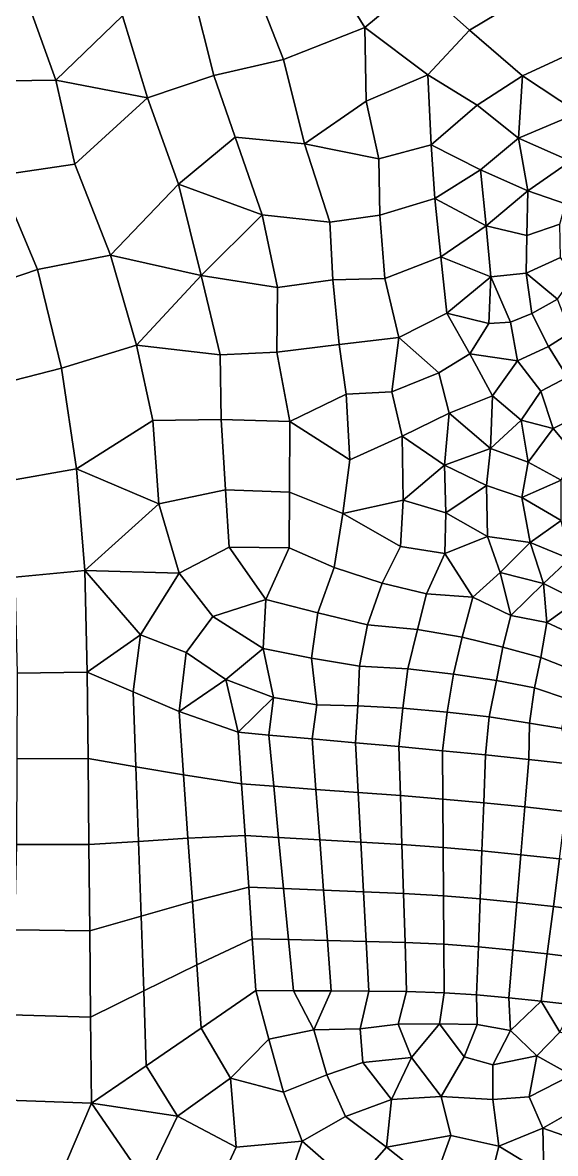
# Model space of a CAD drawing. Extents: x 391089 to 406232, y 6461839 to 6471033.
# Drawn here: x 401975.3 to 402151.9, y 6469594.2 to 6469968.6 of the extents above; entities that cross this region are included whole.
import ezdxf

# ---------------------------------------------------------------- set-up
doc = ezdxf.new("R2010")
doc.units = 0
doc.layers.add('MESH_ELEMS', color=18, linetype='CONTINUOUS')
doc.layers.add('MESH_NODES', color=18, linetype='CONTINUOUS')

msp = doc.modelspace()

# ---------------------------------------------------------------- linework, layer by layer
at = {"layer": 'MESH_ELEMS', "color": 178}
for points in [[(402088.687, 6469966.96, 1.489), (402106.145, 6469981.56, 0.582), (402092.886, 6469997.3, 1.251), (402076.02, 6469987.62, 1.273)], [(402008.459, 6469970.86, 1.356), (401997.814, 6469993.78, 1.485), (401975.412, 6469980.01, 1.504), (401986.308, 6469949.52, 1.577)], [(402173.344, 6469976.98, 2.755), (402160.209, 6469995.69, 2.31), (402146.639, 6469980.02, 1.697), (402162.932, 6469961.12, 1.798)], [(402128.196, 6469992.84, 0.893), (402106.145, 6469981.56, 0.582), (402123.377, 6469966.05, 0.361), (402146.639, 6469980.02, 1.697)], [(402076.02, 6469987.62, 1.273), (402053.029, 6469978.61, 1.173), (402061.825, 6469956.38, 1.295), (402088.687, 6469966.96, 1.489)], [(401975.412, 6469980.01, 1.504), (401943.532, 6469981.02, 0.297), (401954.282, 6469949.06, 0.318), (401986.308, 6469949.52, 1.577)], [(402008.459, 6469970.86, 1.356), (402016.73, 6469943.68, 1.473), (402038.639, 6469951.1, 1.321), (402031.735, 6469978.72, 1.465)], [(402053.029, 6469978.61, 1.173), (402031.735, 6469978.72, 1.465), (402038.639, 6469951.1, 1.321), (402061.825, 6469956.38, 1.295)], [(402109.549, 6469951.28, 1.356), (402123.377, 6469966.05, 0.361), (402106.145, 6469981.56, 0.582), (402088.687, 6469966.96, 1.489)], [(402140.975, 6469950.93, 0.488), (402162.932, 6469961.12, 1.798), (402146.639, 6469980.02, 1.697), (402123.377, 6469966.05, 0.361)], [(401986.308, 6469949.52, 1.577), (402016.73, 6469943.68, 1.473), (402008.459, 6469970.86, 1.356), (401986.308, 6469949.52, 1.577)], [(402089.164, 6469942.54, 1.291), (402088.687, 6469966.96, 1.489), (402061.825, 6469956.38, 1.295), (402068.785, 6469928.42, 1.443)], [(402109.549, 6469951.28, 1.356), (402088.687, 6469966.96, 1.489), (402089.164, 6469942.54, 1.291), (402109.549, 6469951.28, 1.356)], [(402126.002, 6469941.25, 1.2), (402140.975, 6469950.93, 0.488), (402123.377, 6469966.05, 0.361), (402109.549, 6469951.28, 1.356)], [(402140.975, 6469950.93, 0.488), (402159.473, 6469938.65, 1.167), (402162.932, 6469961.12, 1.798), (402140.975, 6469950.93, 0.488)], [(402045.722, 6469930.69, 1.446), (402068.785, 6469928.42, 1.443), (402061.825, 6469956.38, 1.295), (402038.639, 6469951.1, 1.321)], [(401986.308, 6469949.52, 1.577), (401954.282, 6469949.06, 0.318), (401967.16, 6469917.9, 0.318), (401992.581, 6469921.67, 1.53)], [(401992.581, 6469921.67, 1.53), (402016.73, 6469943.68, 1.473), (401986.308, 6469949.52, 1.577), (401992.581, 6469921.67, 1.53)], [(402045.722, 6469930.69, 1.446), (402038.639, 6469951.1, 1.321), (402016.73, 6469943.68, 1.473), (402026.988, 6469915.09, 1.517)], [(402110.663, 6469928.08, 1.279), (402109.549, 6469951.28, 1.356), (402089.164, 6469942.54, 1.291), (402093.418, 6469923.49, 1.372)], [(402126.002, 6469941.25, 1.2), (402109.549, 6469951.28, 1.356), (402110.663, 6469928.08, 1.279), (402126.002, 6469941.25, 1.2)], [(402126.002, 6469941.25, 1.2), (402139.648, 6469930.25, 0.995), (402140.975, 6469950.93, 0.488), (402126.002, 6469941.25, 1.2)], [(402140.975, 6469950.93, 0.488), (402139.648, 6469930.25, 0.995), (402159.473, 6469938.65, 1.167), (402140.975, 6469950.93, 0.488)], [(402026.988, 6469915.09, 1.517), (402016.73, 6469943.68, 1.473), (401992.581, 6469921.67, 1.53), (402004.479, 6469891.6, 1.286)], [(402089.164, 6469942.54, 1.291), (402068.785, 6469928.42, 1.443), (402093.418, 6469923.49, 1.372), (402089.164, 6469942.54, 1.291)], [(402127.083, 6469919.87, 1.159), (402139.648, 6469930.25, 0.995), (402126.002, 6469941.25, 1.2), (402110.663, 6469928.08, 1.279)], [(402139.648, 6469930.25, 0.995), (402156.849, 6469922.64, 0.546), (402159.473, 6469938.65, 1.167), (402139.648, 6469930.25, 0.995)], [(402045.722, 6469930.69, 1.446), (402026.988, 6469915.09, 1.517), (402054.654, 6469904.89, 1.396), (402045.722, 6469930.69, 1.446)], [(402054.654, 6469904.89, 1.396), (402077.149, 6469902.47, 1.295), (402068.785, 6469928.42, 1.443), (402045.722, 6469930.69, 1.446)], [(402139.648, 6469930.25, 0.995), (402127.083, 6469919.87, 1.159), (402142.733, 6469912.83, 1.091), (402139.648, 6469930.25, 0.995)], [(402139.648, 6469930.25, 0.995), (402142.733, 6469912.83, 1.091), (402156.849, 6469922.64, 0.546), (402139.648, 6469930.25, 0.995)], [(402077.149, 6469902.47, 1.295), (402093.688, 6469904.77, 1.286), (402093.418, 6469923.49, 1.372), (402068.785, 6469928.42, 1.443)], [(402093.418, 6469923.49, 1.372), (402093.688, 6469904.77, 1.286), (402111.884, 6469910.33, 1.413), (402110.663, 6469928.08, 1.279)], [(402110.663, 6469928.08, 1.279), (402111.884, 6469910.33, 1.413), (402127.083, 6469919.87, 1.159), (402110.663, 6469928.08, 1.279)], [(402155.239, 6469908.52, 1.254), (402156.849, 6469922.64, 0.546), (402142.733, 6469912.83, 1.091), (402155.239, 6469908.52, 1.254)], [(401992.581, 6469921.67, 1.53), (401967.16, 6469917.9, 0.318), (401980.305, 6469886.84, 0.268), (402004.479, 6469891.6, 1.286)], [(402127.083, 6469919.87, 1.159), (402111.884, 6469910.33, 1.413), (402128.933, 6469901.23, 1.243), (402127.083, 6469919.87, 1.159)], [(402128.933, 6469901.23, 1.243), (402142.733, 6469912.83, 1.091), (402127.083, 6469919.87, 1.159), (402128.933, 6469901.23, 1.243)], [(401967.16, 6469917.9, 0.318), (401944.835, 6469908.42, 0.058), (401956.847, 6469878.93, 0.018), (401980.305, 6469886.84, 0.268)], [(402034.503, 6469884.85, 1.395), (402026.988, 6469915.09, 1.517), (402004.479, 6469891.6, 1.286), (402034.503, 6469884.85, 1.395)], [(402034.503, 6469884.85, 1.395), (402054.654, 6469904.89, 1.396), (402026.988, 6469915.09, 1.517), (402034.503, 6469884.85, 1.395)], [(402128.933, 6469901.23, 1.243), (402142.363, 6469898.06, 1.127), (402142.733, 6469912.83, 1.091), (402128.933, 6469901.23, 1.243)], [(402153.349, 6469901.84, 1.242), (402155.239, 6469908.52, 1.254), (402142.733, 6469912.83, 1.091), (402142.363, 6469898.06, 1.127)], [(402113.961, 6469891.06, 1.255), (402111.884, 6469910.33, 1.413), (402093.688, 6469904.77, 1.286), (402095.396, 6469883.8, 1.292)], [(402128.933, 6469901.23, 1.243), (402111.884, 6469910.33, 1.413), (402113.961, 6469891.06, 1.255), (402128.933, 6469901.23, 1.243)], [(402054.654, 6469904.89, 1.396), (402034.503, 6469884.85, 1.395), (402059.781, 6469880.86, 1.567), (402054.654, 6469904.89, 1.396)], [(402077.149, 6469902.47, 1.295), (402054.654, 6469904.89, 1.396), (402059.781, 6469880.86, 1.567), (402078.13, 6469883.37, 1.421)], [(402093.688, 6469904.77, 1.286), (402077.149, 6469902.47, 1.295), (402078.13, 6469883.37, 1.421), (402095.396, 6469883.8, 1.292)], [(402130.438, 6469884.37, 1.455), (402128.933, 6469901.23, 1.243), (402113.961, 6469891.06, 1.255), (402130.438, 6469884.37, 1.455)], [(402142.363, 6469898.06, 1.127), (402128.933, 6469901.23, 1.243), (402130.438, 6469884.37, 1.455), (402142.231, 6469885.65, 1.32)], [(402153.587, 6469890.76, 1.52), (402153.349, 6469901.84, 1.242), (402142.363, 6469898.06, 1.127), (402142.231, 6469885.65, 1.32)], [(402004.479, 6469891.6, 1.286), (401980.305, 6469886.84, 0.268), (401988.232, 6469854.14, 0.251), (402013.055, 6469861.76, 1.177)], [(402034.503, 6469884.85, 1.395), (402004.479, 6469891.6, 1.286), (402013.055, 6469861.76, 1.177), (402034.503, 6469884.85, 1.395)], [(402095.396, 6469883.8, 1.292), (402099.977, 6469864.3, 1.288), (402115.875, 6469872.41, 1.263), (402113.961, 6469891.06, 1.255)], [(402113.961, 6469891.06, 1.255), (402115.875, 6469872.41, 1.263), (402130.438, 6469884.37, 1.455), (402113.961, 6469891.06, 1.255)], [(402152.534, 6469876.97, 1.554), (402158.009, 6469884.62, 1.883), (402153.587, 6469890.76, 1.52), (402142.231, 6469885.65, 1.32)], [(401980.305, 6469886.84, 0.268), (401956.847, 6469878.93, 0.018), (401964.409, 6469848.05, -0.007), (401988.232, 6469854.14, 0.251)], [(402013.055, 6469861.76, 1.177), (402040.759, 6469858.53, 1.207), (402034.503, 6469884.85, 1.395), (402013.055, 6469861.76, 1.177)], [(402040.759, 6469858.53, 1.207), (402059.518, 6469859.49, 1.582), (402059.781, 6469880.86, 1.567), (402034.503, 6469884.85, 1.395)], [(402130.438, 6469884.37, 1.455), (402136.987, 6469869.34, 1.376), (402144.112, 6469872.26, 1.372), (402142.231, 6469885.65, 1.32)], [(402152.534, 6469876.97, 1.554), (402142.231, 6469885.65, 1.32), (402144.112, 6469872.26, 1.372), (402152.534, 6469876.97, 1.554)], [(402059.781, 6469880.86, 1.567), (402059.518, 6469859.49, 1.582), (402080.208, 6469861.99, 1.487), (402078.13, 6469883.37, 1.421)], [(402095.396, 6469883.8, 1.292), (402078.13, 6469883.37, 1.421), (402080.208, 6469861.99, 1.487), (402099.977, 6469864.3, 1.288)], [(402130.438, 6469884.37, 1.455), (402115.875, 6469872.41, 1.263), (402129.796, 6469868.9, 1.31), (402130.438, 6469884.37, 1.455)], [(402130.438, 6469884.37, 1.455), (402129.796, 6469868.9, 1.31), (402136.987, 6469869.34, 1.376), (402130.438, 6469884.37, 1.455)], [(402156.865, 6469865.98, 1.576), (402152.534, 6469876.97, 1.554), (402144.112, 6469872.26, 1.372), (402149.609, 6469861.29, 1.4)], [(402113.284, 6469852.58, 1.28), (402123.47, 6469858.93, 1.297), (402115.875, 6469872.41, 1.263), (402099.977, 6469864.3, 1.288)], [(402129.796, 6469868.9, 1.31), (402115.875, 6469872.41, 1.263), (402123.47, 6469858.93, 1.297), (402129.796, 6469868.9, 1.31)], [(402139.272, 6469856.57, 1.307), (402149.609, 6469861.29, 1.4), (402144.112, 6469872.26, 1.372), (402136.987, 6469869.34, 1.376)], [(402136.987, 6469869.34, 1.376), (402129.796, 6469868.9, 1.31), (402123.47, 6469858.93, 1.297), (402139.272, 6469856.57, 1.307)], [(402097.722, 6469846.32, 1.342), (402099.977, 6469864.3, 1.288), (402080.208, 6469861.99, 1.487), (402082.594, 6469845.55, 1.487)], [(402099.977, 6469864.3, 1.288), (402097.722, 6469846.32, 1.342), (402113.284, 6469852.58, 1.28), (402099.977, 6469864.3, 1.288)], [(402155.846, 6469851.2, 1.196), (402163.791, 6469857.67, 1.335), (402156.865, 6469865.98, 1.576), (402149.609, 6469861.29, 1.4)], [(402018.526, 6469836.83, 1.408), (402013.055, 6469861.76, 1.177), (401988.232, 6469854.14, 0.251), (401993.203, 6469820.8, 0.24)], [(402040.759, 6469858.53, 1.207), (402013.055, 6469861.76, 1.177), (402018.526, 6469836.83, 1.408), (402041.127, 6469837.15, 1.377)], [(402059.518, 6469859.49, 1.582), (402040.759, 6469858.53, 1.207), (402041.127, 6469837.15, 1.377), (402063.835, 6469836.52, 1.308)], [(402082.594, 6469845.55, 1.487), (402080.208, 6469861.99, 1.487), (402059.518, 6469859.49, 1.582), (402063.835, 6469836.52, 1.308)], [(402113.284, 6469852.58, 1.28), (402116.714, 6469839.28, 1.327), (402131.024, 6469844.99, 1.239), (402123.47, 6469858.93, 1.297)], [(402131.024, 6469844.99, 1.239), (402139.272, 6469856.57, 1.307), (402123.47, 6469858.93, 1.297), (402131.024, 6469844.99, 1.239)], [(402149.609, 6469861.29, 1.4), (402139.272, 6469856.57, 1.307), (402147.009, 6469846.51, 1.2), (402155.846, 6469851.2, 1.196)], [(402131.024, 6469844.99, 1.239), (402140.569, 6469836.92, 1.208), (402147.009, 6469846.51, 1.2), (402139.272, 6469856.57, 1.307)], [(401988.232, 6469854.14, 0.251), (401964.409, 6469848.05, -0.007), (401969.465, 6469816.61, -0.081), (401993.203, 6469820.8, 0.24)], [(402097.722, 6469846.32, 1.342), (402101.11, 6469831.65, 1.312), (402116.714, 6469839.28, 1.327), (402113.284, 6469852.58, 1.28)], [(402160.174, 6469838.71, 1.138), (402155.846, 6469851.2, 1.196), (402147.009, 6469846.51, 1.2), (402151.12, 6469834.2, 1.189)], [(402083.729, 6469823.76, 1.38), (402082.594, 6469845.55, 1.487), (402063.835, 6469836.52, 1.308), (402083.729, 6469823.76, 1.38)], [(402082.594, 6469845.55, 1.487), (402083.729, 6469823.76, 1.38), (402101.11, 6469831.65, 1.312), (402097.722, 6469846.32, 1.342)], [(402116.714, 6469839.28, 1.327), (402130.415, 6469827.55, 1.225), (402131.024, 6469844.99, 1.239), (402116.714, 6469839.28, 1.327)], [(402140.569, 6469836.92, 1.208), (402131.024, 6469844.99, 1.239), (402130.415, 6469827.55, 1.225), (402140.569, 6469836.92, 1.208)], [(402140.569, 6469836.92, 1.208), (402151.12, 6469834.2, 1.189), (402147.009, 6469846.51, 1.2), (402140.569, 6469836.92, 1.208)], [(401993.203, 6469820.8, 0.24), (402020.441, 6469809.19, 1.5), (402018.526, 6469836.83, 1.408), (401993.203, 6469820.8, 0.24)], [(402042.591, 6469813.85, 1.347), (402041.127, 6469837.15, 1.377), (402018.526, 6469836.83, 1.408), (402020.441, 6469809.19, 1.5)], [(402063.835, 6469836.52, 1.308), (402041.127, 6469837.15, 1.377), (402042.591, 6469813.85, 1.347), (402063.736, 6469813.1, 1.308)], [(402063.736, 6469813.1, 1.308), (402081.46, 6469806.08, 1.368), (402083.729, 6469823.76, 1.38), (402063.835, 6469836.52, 1.308)], [(402116.714, 6469839.28, 1.327), (402101.11, 6469831.65, 1.312), (402115.146, 6469821.99, 1.31), (402116.714, 6469839.28, 1.327)], [(402115.146, 6469821.99, 1.31), (402130.415, 6469827.55, 1.225), (402116.714, 6469839.28, 1.327), (402115.146, 6469821.99, 1.31)], [(402130.415, 6469827.55, 1.225), (402142.845, 6469823.08, 1.22), (402140.569, 6469836.92, 1.208), (402130.415, 6469827.55, 1.225)], [(402142.845, 6469823.08, 1.22), (402151.12, 6469834.2, 1.189), (402140.569, 6469836.92, 1.208), (402142.845, 6469823.08, 1.22)], [(402157.893, 6469826.08, 1.172), (402160.174, 6469838.71, 1.138), (402151.12, 6469834.2, 1.189), (402157.893, 6469826.08, 1.172)], [(402142.845, 6469823.08, 1.22), (402153.805, 6469817.1, 1.17), (402157.893, 6469826.08, 1.172), (402151.12, 6469834.2, 1.189)], [(402101.383, 6469810.5, 1.324), (402101.11, 6469831.65, 1.312), (402083.729, 6469823.76, 1.38), (402081.46, 6469806.08, 1.368)], [(402101.11, 6469831.65, 1.312), (402101.383, 6469810.5, 1.324), (402115.146, 6469821.99, 1.31), (402101.11, 6469831.65, 1.312)], [(402115.146, 6469821.99, 1.31), (402129.079, 6469815.36, 1.28), (402130.415, 6469827.55, 1.225), (402115.146, 6469821.99, 1.31)], [(402129.079, 6469815.36, 1.28), (402140.799, 6469811.37, 1.176), (402142.845, 6469823.08, 1.22), (402130.415, 6469827.55, 1.225)], [(402101.383, 6469810.5, 1.324), (402115.581, 6469806.21, 1.387), (402115.146, 6469821.99, 1.31), (402101.383, 6469810.5, 1.324)], [(402129.079, 6469815.36, 1.28), (402115.146, 6469821.99, 1.31), (402115.581, 6469806.21, 1.387), (402129.079, 6469815.36, 1.28)], [(402140.799, 6469811.37, 1.176), (402153.805, 6469817.1, 1.17), (402142.845, 6469823.08, 1.22), (402140.799, 6469811.37, 1.176)], [(401993.203, 6469820.8, 0.24), (401969.465, 6469816.61, -0.081), (401972.708, 6469784.97, -0.093), (401995.936, 6469787.2, 0.235)], [(402020.441, 6469809.19, 1.5), (401993.203, 6469820.8, 0.24), (401995.936, 6469787.2, 0.235), (402020.441, 6469809.19, 1.5)], [(402043.824, 6469794.85, 1.326), (402042.591, 6469813.85, 1.347), (402020.441, 6469809.19, 1.5), (402027.213, 6469786.26, 1.097)], [(402063.642, 6469794.71, 1.318), (402063.736, 6469813.1, 1.308), (402042.591, 6469813.85, 1.347), (402043.824, 6469794.85, 1.326)], [(402129.079, 6469815.36, 1.28), (402115.581, 6469806.21, 1.387), (402129.332, 6469798.45, 1.314), (402129.079, 6469815.36, 1.28)], [(402140.799, 6469811.37, 1.176), (402129.079, 6469815.36, 1.28), (402129.332, 6469798.45, 1.314), (402143.476, 6469796.46, 1.223)], [(402153.733, 6469803.75, 1.187), (402153.805, 6469817.1, 1.17), (402140.799, 6469811.37, 1.176), (402153.733, 6469803.75, 1.187)], [(402081.46, 6469806.08, 1.368), (402063.736, 6469813.1, 1.308), (402063.642, 6469794.71, 1.318), (402078.572, 6469788.13, 1.326)], [(402081.46, 6469806.08, 1.368), (402100.585, 6469795.13, 1.319), (402101.383, 6469810.5, 1.324), (402081.46, 6469806.08, 1.368)], [(402115.581, 6469806.21, 1.387), (402101.383, 6469810.5, 1.324), (402100.585, 6469795.13, 1.319), (402115.241, 6469792.8, 1.321)], [(402153.733, 6469803.75, 1.187), (402140.799, 6469811.37, 1.176), (402143.476, 6469796.46, 1.223), (402153.733, 6469803.75, 1.187)], [(402020.441, 6469809.19, 1.5), (401995.936, 6469787.2, 0.235), (402027.213, 6469786.26, 1.097), (402020.441, 6469809.19, 1.5)], [(402115.241, 6469792.8, 1.321), (402129.332, 6469798.45, 1.314), (402115.581, 6469806.21, 1.387), (402115.241, 6469792.8, 1.321)], [(402094.522, 6469782.97, 1.353), (402100.585, 6469795.13, 1.319), (402081.46, 6469806.08, 1.368), (402078.572, 6469788.13, 1.326)], [(402153.733, 6469803.75, 1.187), (402143.476, 6469796.46, 1.223), (402156.607, 6469791.02, 1.186), (402153.733, 6469803.75, 1.187)], [(402100.585, 6469795.13, 1.319), (402094.522, 6469782.97, 1.353), (402109.195, 6469779.44, 1.311), (402115.241, 6469792.8, 1.321)], [(402115.241, 6469792.8, 1.321), (402124.485, 6469778.34, 1.174), (402133.519, 6469786.54, 1.242), (402129.332, 6469798.45, 1.314)], [(402143.476, 6469796.46, 1.223), (402129.332, 6469798.45, 1.314), (402133.519, 6469786.54, 1.242), (402143.476, 6469796.46, 1.223)], [(402133.519, 6469786.54, 1.242), (402147.979, 6469782.84, 1.303), (402143.476, 6469796.46, 1.223), (402133.519, 6469786.54, 1.242)], [(402147.979, 6469782.84, 1.303), (402156.607, 6469791.02, 1.186), (402143.476, 6469796.46, 1.223), (402147.979, 6469782.84, 1.303)], [(402038.354, 6469771.95, 1.163), (402055.874, 6469777.54, 1.249), (402043.824, 6469794.85, 1.326), (402027.213, 6469786.26, 1.097)], [(402055.874, 6469777.54, 1.249), (402063.642, 6469794.71, 1.318), (402043.824, 6469794.85, 1.326), (402055.874, 6469777.54, 1.249)], [(402055.874, 6469777.54, 1.249), (402073.198, 6469773.11, 1.429), (402078.572, 6469788.13, 1.326), (402063.642, 6469794.71, 1.318)], [(402115.241, 6469792.8, 1.321), (402109.195, 6469779.44, 1.311), (402124.485, 6469778.34, 1.174), (402115.241, 6469792.8, 1.321)], [(402089.556, 6469769.17, 1.365), (402094.522, 6469782.97, 1.353), (402078.572, 6469788.13, 1.326), (402073.198, 6469773.11, 1.429)], [(402159.213, 6469777.27, 1.27), (402164.688, 6469784.75, 1.211), (402156.607, 6469791.02, 1.186), (402147.979, 6469782.84, 1.303)], [(401995.936, 6469787.2, 0.235), (401972.708, 6469784.97, -0.093), (401973.488, 6469753.18, -0.493), (401996.716, 6469753.49, 0.212)], [(402014.379, 6469765.85, 2.048), (401995.936, 6469787.2, 0.235), (401996.716, 6469753.49, 0.212), (402014.379, 6469765.85, 2.048)], [(401995.936, 6469787.2, 0.235), (402014.379, 6469765.85, 2.048), (402027.213, 6469786.26, 1.097), (401995.936, 6469787.2, 0.235)], [(402029.491, 6469760.06, 1.674), (402038.354, 6469771.95, 1.163), (402027.213, 6469786.26, 1.097), (402014.379, 6469765.85, 2.048)], [(402133.519, 6469786.54, 1.242), (402124.485, 6469778.34, 1.174), (402137.135, 6469772.25, 1.197), (402133.519, 6469786.54, 1.242)], [(402147.979, 6469782.84, 1.303), (402133.519, 6469786.54, 1.242), (402137.135, 6469772.25, 1.197), (402147.979, 6469782.84, 1.303)], [(402106.23, 6469767.65, 1.392), (402109.195, 6469779.44, 1.311), (402094.522, 6469782.97, 1.353), (402089.556, 6469769.17, 1.365)], [(402137.135, 6469772.25, 1.197), (402149.033, 6469769.93, 1.248), (402147.979, 6469782.84, 1.303), (402137.135, 6469772.25, 1.197)], [(402149.033, 6469769.93, 1.248), (402159.213, 6469777.27, 1.27), (402147.979, 6469782.84, 1.303), (402149.033, 6469769.93, 1.248)], [(402038.354, 6469771.95, 1.163), (402055.046, 6469761.3, 1.281), (402055.874, 6469777.54, 1.249), (402038.354, 6469771.95, 1.163)], [(402055.046, 6469761.3, 1.281), (402071.062, 6469758.16, 1.332), (402073.198, 6469773.11, 1.429), (402055.874, 6469777.54, 1.249)], [(402121.027, 6469765.07, 1.25), (402124.485, 6469778.34, 1.174), (402109.195, 6469779.44, 1.311), (402106.23, 6469767.65, 1.392)], [(402121.027, 6469765.07, 1.25), (402134.506, 6469761.79, 1.2), (402137.135, 6469772.25, 1.197), (402124.485, 6469778.34, 1.174)], [(402149.033, 6469769.93, 1.248), (402159.938, 6469764.92, 1.16), (402159.213, 6469777.27, 1.27), (402149.033, 6469769.93, 1.248)], [(402086.975, 6469755.54, 1.311), (402089.556, 6469769.17, 1.365), (402073.198, 6469773.11, 1.429), (402071.062, 6469758.16, 1.332)], [(402038.354, 6469771.95, 1.163), (402029.491, 6469760.06, 1.674), (402042.655, 6469751.04, 1.413), (402055.046, 6469761.3, 1.281)], [(402103.01, 6469754.57, 1.414), (402106.23, 6469767.65, 1.392), (402089.556, 6469769.17, 1.365), (402086.975, 6469755.54, 1.311)], [(402149.033, 6469769.93, 1.248), (402137.135, 6469772.25, 1.197), (402134.506, 6469761.79, 1.2), (402147.086, 6469758.34, 1.239)], [(402147.086, 6469758.34, 1.239), (402159.092, 6469753.64, 1.097), (402159.938, 6469764.92, 1.16), (402149.033, 6469769.93, 1.248)], [(402014.379, 6469765.85, 2.048), (401996.716, 6469753.49, 0.212), (402011.973, 6469746.97, 0.172), (402014.379, 6469765.85, 2.048)], [(402029.491, 6469760.06, 1.674), (402014.379, 6469765.85, 2.048), (402011.973, 6469746.97, 0.172), (402027.23, 6469740.45, 0.108)], [(402118.126, 6469752.82, 1.381), (402121.027, 6469765.07, 1.25), (402106.23, 6469767.65, 1.392), (402103.01, 6469754.57, 1.414)], [(402132.311, 6469750.75, 1.231), (402134.506, 6469761.79, 1.2), (402121.027, 6469765.07, 1.25), (402118.126, 6469752.82, 1.381)], [(402055.046, 6469761.3, 1.281), (402042.655, 6469751.04, 1.413), (402058.469, 6469745.14, 1.5), (402055.046, 6469761.3, 1.281)], [(402071.062, 6469758.16, 1.332), (402055.046, 6469761.3, 1.281), (402058.469, 6469745.14, 1.5), (402072.85, 6469742.65, 1.186)], [(402144.942, 6469748.28, 1.123), (402147.086, 6469758.34, 1.239), (402134.506, 6469761.79, 1.2), (402132.311, 6469750.75, 1.231)], [(402027.23, 6469740.45, 0.108), (402042.655, 6469751.04, 1.413), (402029.491, 6469760.06, 1.674), (402027.23, 6469740.45, 0.108)], [(402086.975, 6469755.54, 1.311), (402071.062, 6469758.16, 1.332), (402072.85, 6469742.65, 1.186), (402086.427, 6469742.41, 1.335)], [(402159.092, 6469753.64, 1.097), (402147.086, 6469758.34, 1.239), (402144.942, 6469748.28, 1.123), (402156.079, 6469744.53, 1.106)], [(402101.29, 6469741.57, 1.346), (402103.01, 6469754.57, 1.414), (402086.975, 6469755.54, 1.311), (402086.427, 6469742.41, 1.335)], [(402103.01, 6469754.57, 1.414), (402101.29, 6469741.57, 1.346), (402116.039, 6469740.26, 1.321), (402118.126, 6469752.82, 1.381)], [(401997.006, 6469724.95, 0.062), (401996.716, 6469753.49, 0.212), (401973.488, 6469753.18, -0.493), (401973.391, 6469724.84, -1.404)], [(402012.842, 6469722.22, 0.06), (402011.973, 6469746.97, 0.172), (401996.716, 6469753.49, 0.212), (401997.006, 6469724.95, 0.062)], [(402042.655, 6469751.04, 1.413), (402027.23, 6469740.45, 0.108), (402046.7, 6469733.6, 1.581), (402042.655, 6469751.04, 1.413)], [(402046.7, 6469733.6, 1.581), (402058.469, 6469745.14, 1.5), (402042.655, 6469751.04, 1.413), (402046.7, 6469733.6, 1.581)], [(402129.913, 6469738.71, 1.319), (402132.311, 6469750.75, 1.231), (402118.126, 6469752.82, 1.381), (402116.039, 6469740.26, 1.321)], [(402143.242, 6469736.57, 1.17), (402144.942, 6469748.28, 1.123), (402132.311, 6469750.75, 1.231), (402129.913, 6469738.71, 1.319)], [(402028.678, 6469719.49, 0.032), (402027.23, 6469740.45, 0.108), (402011.973, 6469746.97, 0.172), (402012.842, 6469722.22, 0.06)], [(402143.242, 6469736.57, 1.17), (402153.993, 6469734.81, 1.113), (402156.079, 6469744.53, 1.106), (402144.942, 6469748.28, 1.123)], [(402058.469, 6469745.14, 1.5), (402046.7, 6469733.6, 1.581), (402056.874, 6469732.66, 0.03), (402058.469, 6469745.14, 1.5)], [(402056.874, 6469732.66, 0.03), (402071.261, 6469731.4, 0.012), (402072.85, 6469742.65, 1.186), (402058.469, 6469745.14, 1.5)], [(402086.427, 6469742.41, 1.335), (402072.85, 6469742.65, 1.186), (402071.261, 6469731.4, 0.012), (402085.647, 6469730.13, 1.169)], [(402047.883, 6469716.5, 0.013), (402046.7, 6469733.6, 1.581), (402027.23, 6469740.45, 0.108), (402028.678, 6469719.49, 0.032)], [(402100.032, 6469728.86, -0.009), (402101.29, 6469741.57, 1.346), (402086.427, 6469742.41, 1.335), (402085.647, 6469730.13, 1.169)], [(402114.412, 6469727.52, -0.015), (402116.039, 6469740.26, 1.321), (402101.29, 6469741.57, 1.346), (402100.032, 6469728.86, -0.009)], [(402128.717, 6469726.1, 1.263), (402129.913, 6469738.71, 1.319), (402116.039, 6469740.26, 1.321), (402114.412, 6469727.52, -0.015)], [(402143.018, 6469724.65, -0.021), (402143.242, 6469736.57, 1.17), (402129.913, 6469738.71, 1.319), (402128.717, 6469726.1, 1.263)], [(402153.993, 6469734.81, 1.113), (402143.242, 6469736.57, 1.17), (402143.018, 6469724.65, -0.021), (402157.303, 6469723.05, -0.022)], [(402058.519, 6469715.73, 0.007), (402056.874, 6469732.66, 0.03), (402046.7, 6469733.6, 1.581), (402047.883, 6469716.5, 0.013)], [(402072.525, 6469714.71, 0.003), (402071.261, 6469731.4, 0.012), (402056.874, 6469732.66, 0.03), (402058.519, 6469715.73, 0.007)], [(402086.53, 6469713.69, 0), (402085.647, 6469730.13, 1.169), (402071.261, 6469731.4, 0.012), (402072.525, 6469714.71, 0.003)], [(402100.535, 6469712.65, -0.002), (402100.032, 6469728.86, -0.009), (402085.647, 6469730.13, 1.169), (402086.53, 6469713.69, 0)], [(402114.534, 6469711.49, -0.004), (402114.412, 6469727.52, -0.015), (402100.032, 6469728.86, -0.009), (402100.535, 6469712.65, -0.002)], [(401997.296, 6469696.41, -0.089), (401997.006, 6469724.95, 0.062), (401973.391, 6469724.84, -1.404), (401973.272, 6469696.5, -2.213)], [(402013.71, 6469697.47, -0.013), (402012.842, 6469722.22, 0.06), (401997.006, 6469724.95, 0.062), (401997.296, 6469696.41, -0.089)], [(402128.717, 6469726.1, 1.263), (402114.412, 6469727.52, -0.015), (402114.534, 6469711.49, -0.004), (402128.123, 6469710.22, -0.005)], [(402143.018, 6469724.65, -0.021), (402128.717, 6469726.1, 1.263), (402128.123, 6469710.22, -0.005), (402141.707, 6469708.87, -0.005)], [(402157.303, 6469723.05, -0.022), (402143.018, 6469724.65, -0.021), (402141.707, 6469708.87, -0.005), (402155.274, 6469707.36, -0.007)], [(402030.125, 6469698.53, -0.008), (402028.678, 6469719.49, 0.032), (402012.842, 6469722.22, 0.06), (402013.71, 6469697.47, -0.013)], [(402049.067, 6469699.39, -0.005), (402047.883, 6469716.5, 0.013), (402028.678, 6469719.49, 0.032), (402030.125, 6469698.53, -0.008)], [(402060.164, 6469698.81, -0.004), (402058.519, 6469715.73, 0.007), (402047.883, 6469716.5, 0.013), (402049.067, 6469699.39, -0.005)], [(402073.789, 6469698.03, -0.002), (402072.525, 6469714.71, 0.003), (402058.519, 6469715.73, 0.007), (402060.164, 6469698.81, -0.004)], [(402087.414, 6469697.25, -0.001), (402086.53, 6469713.69, 0), (402072.525, 6469714.71, 0.003), (402073.789, 6469698.03, -0.002)], [(402101.038, 6469696.44, 0), (402100.535, 6469712.65, -0.002), (402086.53, 6469713.69, 0), (402087.414, 6469697.25, -0.001)], [(402114.655, 6469695.47), (402114.534, 6469711.49, -0.004), (402100.535, 6469712.65, -0.002), (402101.038, 6469696.44, 0)], [(402128.123, 6469710.22, -0.005), (402114.534, 6469711.49, -0.004), (402114.655, 6469695.47), (402127.53, 6469694.33, 0)], [(402141.707, 6469708.87, -0.005), (402128.123, 6469710.22, -0.005), (402127.53, 6469694.33, 0), (402140.395, 6469693.08)], [(402155.274, 6469707.36, -0.007), (402141.707, 6469708.87, -0.005), (402140.395, 6469693.08), (402153.244, 6469691.67, 0)], [(402031.572, 6469677.57, -0.005), (402030.125, 6469698.53, -0.008), (402013.71, 6469697.47, -0.013), (402014.579, 6469672.71, -0.004)], [(402050.25, 6469682.29, -0.007), (402049.067, 6469699.39, -0.005), (402030.125, 6469698.53, -0.008), (402031.572, 6469677.57, -0.005)], [(402061.809, 6469681.88, -0.005), (402060.164, 6469698.81, -0.004), (402049.067, 6469699.39, -0.005), (402050.25, 6469682.29, -0.007)], [(402075.053, 6469681.34, -0.003), (402073.789, 6469698.03, -0.002), (402060.164, 6469698.81, -0.004), (402061.809, 6469681.88, -0.005)], [(402088.297, 6469680.8, -0.002), (402087.414, 6469697.25, -0.001), (402073.789, 6469698.03, -0.002), (402075.053, 6469681.34, -0.003)], [(401997.586, 6469667.86, 0.013), (401997.296, 6469696.41, -0.089), (401973.272, 6469696.5, -2.213), (401972.639, 6469668.22, -1.61)], [(402014.579, 6469672.71, -0.004), (402013.71, 6469697.47, -0.013), (401997.296, 6469696.41, -0.089), (401997.586, 6469667.86, 0.013)], [(402101.54, 6469680.23, -0.001), (402101.038, 6469696.44, 0), (402087.414, 6469697.25, -0.001), (402088.297, 6469680.8, -0.002)], [(402114.776, 6469679.44, -0.001), (402114.655, 6469695.47), (402101.038, 6469696.44, 0), (402101.54, 6469680.23, -0.001)], [(402127.53, 6469694.33, 0), (402114.655, 6469695.47), (402114.776, 6469679.44, -0.001), (402126.936, 6469678.44, -0.001)], [(402140.395, 6469693.08), (402127.53, 6469694.33, 0), (402126.936, 6469678.44, -0.001), (402139.084, 6469677.3, 0)], [(402153.244, 6469691.67, 0), (402140.395, 6469693.08), (402139.084, 6469677.3, 0), (402151.215, 6469675.98, 0)], [(402166.013, 6469689.7, 0), (402153.244, 6469691.67, 0), (402151.215, 6469675.98, 0), (402163.287, 6469674.24, 0)], [(402051.433, 6469665.18, 0.02), (402050.25, 6469682.29, -0.007), (402031.572, 6469677.57, -0.005), (402033.019, 6469656.61, 0.07)], [(402063.454, 6469664.95, 0.019), (402061.809, 6469681.88, -0.005), (402050.25, 6469682.29, -0.007), (402051.433, 6469665.18, 0.02)], [(402076.317, 6469664.66, 0.014), (402075.053, 6469681.34, -0.003), (402061.809, 6469681.88, -0.005), (402063.454, 6469664.95, 0.019)], [(402089.18, 6469664.36, 0.011), (402088.297, 6469680.8, -0.002), (402075.053, 6469681.34, -0.003), (402076.317, 6469664.66, 0.014)], [(402102.043, 6469664.02, 0.011), (402101.54, 6469680.23, -0.001), (402088.297, 6469680.8, -0.002), (402089.18, 6469664.36, 0.011)], [(402114.898, 6469663.42, 0.009), (402114.776, 6469679.44, -0.001), (402101.54, 6469680.23, -0.001), (402102.043, 6469664.02, 0.011)], [(402126.936, 6469678.44, -0.001), (402114.776, 6469679.44, -0.001), (402114.898, 6469663.42, 0.009), (402126.343, 6469662.56, 0.008)], [(402033.019, 6469656.61, 0.07), (402031.572, 6469677.57, -0.005), (402014.579, 6469672.71, -0.004), (402015.447, 6469647.96, 0.152)], [(402139.084, 6469677.3, 0), (402126.936, 6469678.44, -0.001), (402126.343, 6469662.56, 0.008), (402137.773, 6469661.51, 0.007)], [(402151.215, 6469675.98, 0), (402139.084, 6469677.3, 0), (402137.773, 6469661.51, 0.007), (402149.186, 6469660.29, 0.006)], [(402163.287, 6469674.24, 0), (402151.215, 6469675.98, 0), (402149.186, 6469660.29, 0.006), (402160.561, 6469658.79, 0.005)], [(402015.447, 6469647.96, 0.152), (402014.579, 6469672.71, -0.004), (401997.586, 6469667.86, 0.013), (401997.876, 6469639.32, 0.202)], [(401997.876, 6469639.32, 0.202), (401997.586, 6469667.86, 0.013), (401972.639, 6469668.22, -1.61), (401971.514, 6469640.03, -1.059)], [(402052.617, 6469648.08, 0.083), (402051.433, 6469665.18, 0.02), (402033.019, 6469656.61, 0.07), (402034.466, 6469635.65, 0.172)], [(402065.099, 6469648.03, 1.633), (402063.454, 6469664.95, 0.019), (402051.433, 6469665.18, 0.02), (402052.617, 6469648.08, 0.083)], [(402077.581, 6469647.97, 0.057), (402076.317, 6469664.66, 0.014), (402063.454, 6469664.95, 0.019), (402065.099, 6469648.03, 1.633)], [(402090.064, 6469647.92, 1.726), (402089.18, 6469664.36, 0.011), (402076.317, 6469664.66, 0.014), (402077.581, 6469647.97, 0.057)], [(402102.545, 6469647.81, 1.551), (402102.043, 6469664.02, 0.011), (402089.18, 6469664.36, 0.011), (402090.064, 6469647.92, 1.726)], [(402115.019, 6469647.39, 1.583), (402114.898, 6469663.42, 0.009), (402102.043, 6469664.02, 0.011), (402102.545, 6469647.81, 1.551)], [(402126.343, 6469662.56, 0.008), (402114.898, 6469663.42, 0.009), (402115.019, 6469647.39, 1.583), (402125.749, 6469646.67, 1.485)], [(402137.773, 6469661.51, 0.007), (402126.343, 6469662.56, 0.008), (402125.749, 6469646.67, 1.485), (402136.462, 6469645.73, 1.444)], [(402149.186, 6469660.29, 0.006), (402137.773, 6469661.51, 0.007), (402136.462, 6469645.73, 1.444), (402147.156, 6469644.6, 1.599)], [(402160.561, 6469658.79, 0.005), (402149.186, 6469660.29, 0.006), (402147.156, 6469644.6, 1.599), (402157.835, 6469643.33, 0.016)], [(402034.466, 6469635.65, 0.172), (402033.019, 6469656.61, 0.07), (402015.447, 6469647.96, 0.152), (402016.316, 6469623.21, 0.262)], [(402016.316, 6469623.21, 0.262), (402015.447, 6469647.96, 0.152), (401997.876, 6469639.32, 0.202), (401998.166, 6469610.77, 1.86)], [(402056.958, 6469631.98, 1.454), (402052.617, 6469648.08, 0.083), (402034.466, 6469635.65, 0.172), (402044.232, 6469619.05, 1.739)], [(402065.099, 6469648.03, 1.633), (402052.617, 6469648.08, 0.083), (402056.958, 6469631.98, 1.454), (402071.773, 6469635.09, 1.414)], [(402071.773, 6469635.09, 1.414), (402077.581, 6469647.97, 0.057), (402065.099, 6469648.03, 1.633), (402071.773, 6469635.09, 1.414)], [(402087.226, 6469635.41, 1.412), (402090.064, 6469647.92, 1.726), (402077.581, 6469647.97, 0.057), (402071.773, 6469635.09, 1.414)], [(402099.815, 6469636.97, 1.338), (402102.545, 6469647.81, 1.551), (402090.064, 6469647.92, 1.726), (402087.226, 6469635.41, 1.412)], [(402102.545, 6469647.81, 1.551), (402099.815, 6469636.97, 1.338), (402113.427, 6469637.05, 1.35), (402115.019, 6469647.39, 1.583)], [(402125.749, 6469646.67, 1.485), (402115.019, 6469647.39, 1.583), (402113.427, 6469637.05, 1.35), (402125.996, 6469636.9, 1.31)], [(402125.996, 6469636.9, 1.31), (402137.044, 6469634.89, 1.185), (402136.462, 6469645.73, 1.444), (402125.749, 6469646.67, 1.485)], [(402136.462, 6469645.73, 1.444), (402137.044, 6469634.89, 1.185), (402147.156, 6469644.6, 1.599), (402136.462, 6469645.73, 1.444)], [(402137.044, 6469634.89, 1.185), (402145.697, 6469626.47, 1.079), (402153.373, 6469634.28, 1.429), (402147.156, 6469644.6, 1.599)], [(402153.373, 6469634.28, 1.429), (402157.835, 6469643.33, 0.016), (402147.156, 6469644.6, 1.599), (402153.373, 6469634.28, 1.429)], [(401998.166, 6469610.77, 1.86), (401997.876, 6469639.32, 0.202), (401971.514, 6469640.03, -1.059), (401970.397, 6469611.85, 0.048)], [(402026.656, 6469606.54, 1.649), (402044.232, 6469619.05, 1.739), (402034.466, 6469635.65, 0.172), (402016.316, 6469623.21, 0.262)], [(402076.132, 6469620.21, 1.515), (402071.773, 6469635.09, 1.414), (402056.958, 6469631.98, 1.454), (402061.812, 6469614.51, 1.755)], [(402076.132, 6469620.21, 1.515), (402088.07, 6469624.29, 1.319), (402087.226, 6469635.41, 1.412), (402071.773, 6469635.09, 1.414)], [(402088.07, 6469624.29, 1.319), (402104.208, 6469625.99, 1.321), (402099.815, 6469636.97, 1.338), (402087.226, 6469635.41, 1.412)], [(402099.815, 6469636.97, 1.338), (402104.208, 6469625.99, 1.321), (402113.427, 6469637.05, 1.35), (402099.815, 6469636.97, 1.338)], [(402104.208, 6469625.99, 1.321), (402114.061, 6469613.03, 1.4), (402121.68, 6469626.18, 1.023), (402113.427, 6469637.05, 1.35)], [(402125.996, 6469636.9, 1.31), (402113.427, 6469637.05, 1.35), (402121.68, 6469626.18, 1.023), (402125.996, 6469636.9, 1.31)], [(402131.133, 6469623.56, 0.987), (402137.044, 6469634.89, 1.185), (402125.996, 6469636.9, 1.31), (402121.68, 6469626.18, 1.023)], [(402131.133, 6469623.56, 0.987), (402145.697, 6469626.47, 1.079), (402137.044, 6469634.89, 1.185), (402131.133, 6469623.56, 0.987)], [(402157.176, 6469620.11, 1.023), (402163.105, 6469631.42, 1.516), (402153.373, 6469634.28, 1.429), (402145.697, 6469626.47, 1.079)], [(402056.958, 6469631.98, 1.454), (402044.232, 6469619.05, 1.739), (402061.812, 6469614.51, 1.755), (402056.958, 6469631.98, 1.454)], [(402016.316, 6469623.21, 0.262), (401998.166, 6469610.77, 1.86), (402026.656, 6469606.54, 1.649), (402016.316, 6469623.21, 0.262)], [(402082.269, 6469606.38, 1.696), (402097.538, 6469612.05, 1.474), (402088.07, 6469624.29, 1.319), (402076.132, 6469620.21, 1.515)], [(402088.07, 6469624.29, 1.319), (402097.538, 6469612.05, 1.474), (402104.208, 6469625.99, 1.321), (402088.07, 6469624.29, 1.319)], [(402097.538, 6469612.05, 1.474), (402114.061, 6469613.03, 1.4), (402104.208, 6469625.99, 1.321), (402097.538, 6469612.05, 1.474)], [(402131.111, 6469612.03, 1.103), (402131.133, 6469623.56, 0.987), (402121.68, 6469626.18, 1.023), (402114.061, 6469613.03, 1.4)], [(402131.133, 6469623.56, 0.987), (402131.111, 6469612.03, 1.103), (402143.193, 6469612.92, 0.948), (402145.697, 6469626.47, 1.079)], [(402145.697, 6469626.47, 1.079), (402143.193, 6469612.92, 0.948), (402157.176, 6469620.11, 1.023), (402145.697, 6469626.47, 1.079)], [(402044.232, 6469619.05, 1.739), (402026.656, 6469606.54, 1.649), (402046.044, 6469596.27, 1.688), (402044.232, 6469619.05, 1.739)], [(402046.044, 6469596.27, 1.688), (402067.953, 6469598.22, 1.854), (402061.812, 6469614.51, 1.755), (402044.232, 6469619.05, 1.739)], [(402061.812, 6469614.51, 1.755), (402067.953, 6469598.22, 1.854), (402082.269, 6469606.38, 1.696), (402076.132, 6469620.21, 1.515)], [(402143.193, 6469612.92, 0.948), (402147.759, 6469602.59, 1.295), (402160.081, 6469609.55, 0.989), (402157.176, 6469620.11, 1.023)], [(401998.166, 6469610.77, 1.86), (401970.397, 6469611.85, 0.048), (401956.59, 6469581.18, -0.246), (401984.472, 6469578.67, 0.352)], [(402082.269, 6469606.38, 1.696), (402095.924, 6469596.25, 1.804), (402097.538, 6469612.05, 1.474), (402082.269, 6469606.38, 1.696)], [(402117.211, 6469600.11, 1.525), (402114.061, 6469613.03, 1.4), (402097.538, 6469612.05, 1.474), (402095.924, 6469596.25, 1.804)], [(402117.211, 6469600.11, 1.525), (402133.121, 6469596.6, 1.666), (402131.111, 6469612.03, 1.103), (402114.061, 6469613.03, 1.4)], [(402143.193, 6469612.92, 0.948), (402131.111, 6469612.03, 1.103), (402133.121, 6469596.6, 1.666), (402147.759, 6469602.59, 1.295)], [(401998.166, 6469610.77, 1.86), (401984.472, 6469578.67, 0.352), (402016.18, 6469584.67, 1.669), (401998.166, 6469610.77, 1.86)], [(402026.656, 6469606.54, 1.649), (401998.166, 6469610.77, 1.86), (402016.18, 6469584.67, 1.669), (402026.656, 6469606.54, 1.649)], [(402160.081, 6469609.55, 0.989), (402147.759, 6469602.59, 1.295), (402163.455, 6469597.06, 1.27), (402160.081, 6469609.55, 0.989)], [(402016.18, 6469584.67, 1.669), (402036.231, 6469575.18, 2.049), (402046.044, 6469596.27, 1.688), (402026.656, 6469606.54, 1.649)], [(402082.269, 6469606.38, 1.696), (402067.953, 6469598.22, 1.854), (402084.748, 6469583.57, 1.987), (402095.924, 6469596.25, 1.804)], [(402133.121, 6469596.6, 1.666), (402148.046, 6469587.51, 1.952), (402147.759, 6469602.59, 1.295), (402133.121, 6469596.6, 1.666)], [(402148.046, 6469587.51, 1.952), (402162.142, 6469585.05, 1.789), (402163.455, 6469597.06, 1.27), (402147.759, 6469602.59, 1.295)], [(402046.044, 6469596.27, 1.688), (402036.231, 6469575.18, 2.049), (402059.752, 6469574.07, 2.235), (402067.953, 6469598.22, 1.854)], [(402084.748, 6469583.57, 1.987), (402067.953, 6469598.22, 1.854), (402059.752, 6469574.07, 2.235), (402079.159, 6469566.29, 2.046)], [(402095.924, 6469596.25, 1.804), (402111.354, 6469584.01, 2.042), (402117.211, 6469600.11, 1.525), (402095.924, 6469596.25, 1.804)], [(402130.037, 6469584.07, 1.871), (402133.121, 6469596.6, 1.666), (402117.211, 6469600.11, 1.525), (402111.354, 6469584.01, 2.042)], [(402130.037, 6469584.07, 1.871), (402141.931, 6469575.22, 1.917), (402148.046, 6469587.51, 1.952), (402133.121, 6469596.6, 1.666)], [(402100.173, 6469573.84, 1.892), (402111.354, 6469584.01, 2.042), (402095.924, 6469596.25, 1.804), (402084.748, 6469583.57, 1.987)]]:
    msp.add_3dface(points, dxfattribs=at)
at = {"layer": 'MESH_NODES', "color": 18}
for p in [(402088.687, 6469966.96, 1.489), (402123.377, 6469966.05, 0.361), (402061.825, 6469956.38, 1.295), (401986.308, 6469949.52, 1.577), (402038.639, 6469951.1, 1.321), (402109.549, 6469951.28, 1.356), (402140.975, 6469950.93, 0.488), (402016.73, 6469943.68, 1.473), (402089.164, 6469942.54, 1.291), (402126.002, 6469941.25, 1.2), (402045.722, 6469930.69, 1.446), (402139.648, 6469930.25, 0.995), (402068.785, 6469928.42, 1.443), (402110.663, 6469928.08, 1.279), (402093.418, 6469923.49, 1.372), (401992.581, 6469921.67, 1.53), (402127.083, 6469919.87, 1.159), (402026.988, 6469915.09, 1.517), (402142.733, 6469912.83, 1.091), (402111.884, 6469910.33, 1.413), (402054.654, 6469904.89, 1.396), (402093.688, 6469904.77, 1.286), (402077.149, 6469902.47, 1.295), (402128.933, 6469901.23, 1.243), (402142.363, 6469898.06, 1.127), (402004.479, 6469891.6, 1.286), (402113.961, 6469891.06, 1.255), (401980.305, 6469886.84, 0.268), (402034.503, 6469884.85, 1.395), (402142.231, 6469885.65, 1.32), (402078.13, 6469883.37, 1.421), (402095.396, 6469883.8, 1.292), (402130.438, 6469884.37, 1.455), (402059.781, 6469880.86, 1.567), (402115.875, 6469872.41, 1.263), (402144.112, 6469872.26, 1.372), (402129.796, 6469868.9, 1.31), (402136.987, 6469869.34, 1.376), (402099.977, 6469864.3, 1.288), (402013.055, 6469861.76, 1.177), (402059.518, 6469859.49, 1.582), (402080.208, 6469861.99, 1.487), (402123.47, 6469858.93, 1.297), (402149.609, 6469861.29, 1.4), (402040.759, 6469858.53, 1.207), (402139.272, 6469856.57, 1.307), (401988.232, 6469854.14, 0.251), (402113.284, 6469852.58, 1.28), (402082.594, 6469845.55, 1.487), (402097.722, 6469846.32, 1.342), (402131.024, 6469844.99, 1.239), (402147.009, 6469846.51, 1.2), (402018.526, 6469836.83, 1.408), (402041.127, 6469837.15, 1.377), (402063.835, 6469836.52, 1.308), (402116.714, 6469839.28, 1.327), (402140.569, 6469836.92, 1.208), (402151.12, 6469834.2, 1.189), (402101.11, 6469831.65, 1.312), (402130.415, 6469827.55, 1.225), (402083.729, 6469823.76, 1.38), (402115.146, 6469821.99, 1.31), (402142.845, 6469823.08, 1.22), (401993.203, 6469820.8, 0.24), (402042.591, 6469813.85, 1.347), (402129.079, 6469815.36, 1.28), (402063.736, 6469813.1, 1.308), (402101.383, 6469810.5, 1.324), (402140.799, 6469811.37, 1.176), (402020.441, 6469809.19, 1.5), (402115.581, 6469806.21, 1.387), (402081.46, 6469806.08, 1.368), (402100.585, 6469795.13, 1.319), (402129.332, 6469798.45, 1.314), (402143.476, 6469796.46, 1.223), (402043.824, 6469794.85, 1.326), (402063.642, 6469794.71, 1.318), (402115.241, 6469792.8, 1.321), (402078.572, 6469788.13, 1.326), (401995.936, 6469787.2, 0.235), (402027.213, 6469786.26, 1.097), (402133.519, 6469786.54, 1.242), (402094.522, 6469782.97, 1.353), (402147.979, 6469782.84, 1.303), (402055.874, 6469777.54, 1.249), (402109.195, 6469779.44, 1.311), (402124.485, 6469778.34, 1.174), (402073.198, 6469773.11, 1.429), (402038.354, 6469771.95, 1.163), (402089.556, 6469769.17, 1.365), (402137.135, 6469772.25, 1.197), (402149.033, 6469769.93, 1.248), (402014.379, 6469765.85, 2.048), (402106.23, 6469767.65, 1.392), (402121.027, 6469765.07, 1.25), (402055.046, 6469761.3, 1.281), (402134.506, 6469761.79, 1.2), (402029.491, 6469760.06, 1.674), (402071.062, 6469758.16, 1.332), (402147.086, 6469758.34, 1.239), (402086.975, 6469755.54, 1.311), (402103.01, 6469754.57, 1.414), (401996.716, 6469753.49, 0.212), (402042.655, 6469751.04, 1.413), (402118.126, 6469752.82, 1.381), (402132.311, 6469750.75, 1.231), (402011.973, 6469746.97, 0.172), (402144.942, 6469748.28, 1.123), (402058.469, 6469745.14, 1.5), (402072.85, 6469742.65, 1.186), (402027.23, 6469740.45, 0.108), (402086.427, 6469742.41, 1.335), (402101.29, 6469741.57, 1.346), (402116.039, 6469740.26, 1.321), (402129.913, 6469738.71, 1.319), (402143.242, 6469736.57, 1.17), (402046.7, 6469733.6, 1.581), (402056.874, 6469732.66, 0.03), (402071.261, 6469731.4, 0.012), (402085.647, 6469730.13, 1.169), (402100.032, 6469728.86, -0.009), (401997.006, 6469724.95, 0.062), (402114.412, 6469727.52, -0.015), (402128.717, 6469726.1, 1.263), (402143.018, 6469724.65, -0.021), (402012.842, 6469722.22, 0.06), (402028.678, 6469719.49, 0.032), (402047.883, 6469716.5, 0.013), (402058.519, 6469715.73, 0.007), (402072.525, 6469714.71, 0.003), (402086.53, 6469713.69, 0), (402100.535, 6469712.65, -0.002), (402114.534, 6469711.49, -0.004), (402128.123, 6469710.22, -0.005), (402141.707, 6469708.87, -0.005), (402030.125, 6469698.53, -0.008), (402049.067, 6469699.39, -0.005), (402060.164, 6469698.81, -0.004), (402073.789, 6469698.03, -0.002), (401997.296, 6469696.41, -0.089), (402013.71, 6469697.47, -0.013), (402087.414, 6469697.25, -0.001), (402101.038, 6469696.44, 0), (402114.655, 6469695.47), (402127.53, 6469694.33, 0), (402140.395, 6469693.08), (402050.25, 6469682.29, -0.007), (402061.809, 6469681.88, -0.005), (402075.053, 6469681.34, -0.003), (402088.297, 6469680.8, -0.002), (402101.54, 6469680.23, -0.001), (402114.776, 6469679.44, -0.001), (402031.572, 6469677.57, -0.005), (402126.936, 6469678.44, -0.001), (402139.084, 6469677.3, 0), (402151.215, 6469675.98, 0), (402014.579, 6469672.71, -0.004), (401997.586, 6469667.86, 0.013), (402051.433, 6469665.18, 0.02), (402063.454, 6469664.95, 0.019), (402076.317, 6469664.66, 0.014), (402089.18, 6469664.36, 0.011), (402102.043, 6469664.02, 0.011), (402114.898, 6469663.42, 0.009), (402126.343, 6469662.56, 0.008), (402137.773, 6469661.51, 0.007), (402149.186, 6469660.29, 0.006), (402033.019, 6469656.61, 0.07), (402015.447, 6469647.96, 0.152), (402052.617, 6469648.08, 0.083), (402065.099, 6469648.03, 1.633), (402077.581, 6469647.97, 0.057), (402090.064, 6469647.92, 1.726), (402102.545, 6469647.81, 1.551), (402115.019, 6469647.39, 1.583), (402125.749, 6469646.67, 1.485), (402136.462, 6469645.73, 1.444), (402147.156, 6469644.6, 1.599), (401997.876, 6469639.32, 0.202), (402034.466, 6469635.65, 0.172), (402071.773, 6469635.09, 1.414), (402087.226, 6469635.41, 1.412), (402099.815, 6469636.97, 1.338), (402113.427, 6469637.05, 1.35), (402125.996, 6469636.9, 1.31), (402137.044, 6469634.89, 1.185), (402056.958, 6469631.98, 1.454), (402016.316, 6469623.21, 0.262), (402088.07, 6469624.29, 1.319), (402104.208, 6469625.99, 1.321), (402121.68, 6469626.18, 1.023), (402131.133, 6469623.56, 0.987), (402145.697, 6469626.47, 1.079), (402044.232, 6469619.05, 1.739), (402076.132, 6469620.21, 1.515), (402061.812, 6469614.51, 1.755), (402097.538, 6469612.05, 1.474), (402114.061, 6469613.03, 1.4), (402131.111, 6469612.03, 1.103), (402143.193, 6469612.92, 0.948), (401998.166, 6469610.77, 1.86), (402026.656, 6469606.54, 1.649), (402082.269, 6469606.38, 1.696), (402147.759, 6469602.59, 1.295), (402067.953, 6469598.22, 1.854), (402117.211, 6469600.11, 1.525), (402133.121, 6469596.6, 1.666), (402046.044, 6469596.27, 1.688), (402095.924, 6469596.25, 1.804)]:
    msp.add_point(p, dxfattribs=at)

doc.saveas('drawing.dxf')
